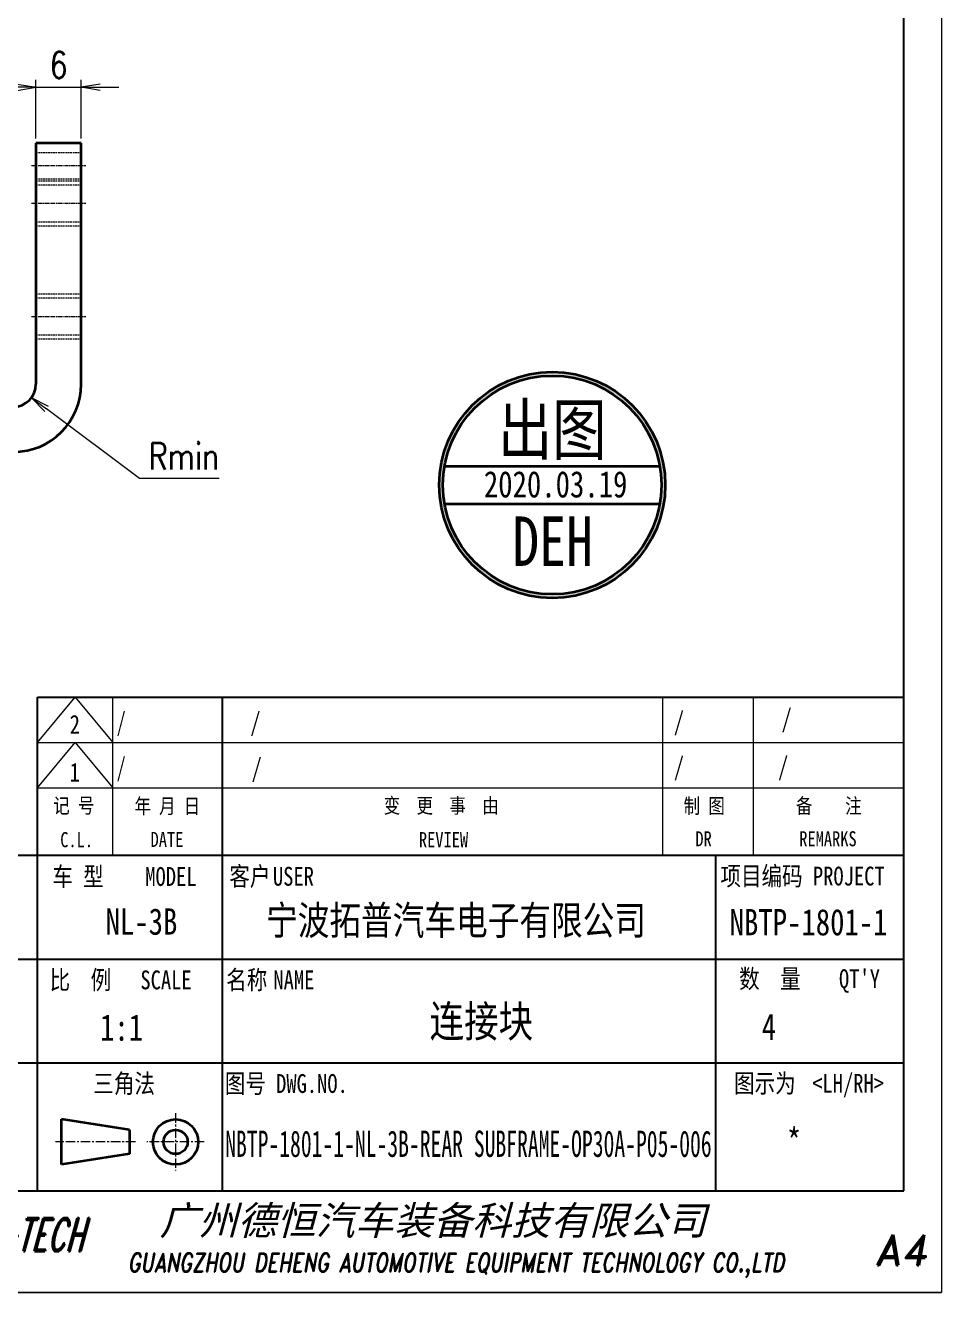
# Model space of a CAD drawing. Header units: millimetres. Extents: x -47800 to 104182, y -50696 to 46579.
# Drawn here: x -45800.5 to -45678.9, y 45954.6 to 46122.8 of the extents above; entities that cross this region are included whole.
import ezdxf
from ezdxf.enums import TextEntityAlignment as Align

# ---------------------------------------------------------------- set-up
doc = ezdxf.new("R2010")
doc.units = ezdxf.units.MM
doc.header["$LTSCALE"] = 0.5
for name, pattern in [('AM_ISO02W050x2', [3.75, 3, -0.75]), ('AM_ISO08W050x2', [9, 6, -0.75, 1.5, -0.75]), ('CENTER', [2, 1.25, -0.25, 0.25, -0.25])]:
    doc.linetypes.add(name, pattern=pattern)
for name, color, linetype, lineweight in [('中心线', 2, 'AM_ISO08W050x2', 18), ('印章专用-出图', 1, 'Continuous', 80), ('图框', 7, 'Continuous', 18), ('标注线', 3, 'Continuous', 18), ('粗实线', 7, 'Continuous', 35), ('虚线', 1, 'AM_ISO02W050x2', 18)]:
    doc.layers.add(name, color=color, linetype=linetype, lineweight=lineweight)
for name, color, linetype in [('图\\M+19E79\\M+195B6\\M+18E9A', 7, 'Continuous'), ('图号', 7, 'Continuous'), ('图名', 7, 'Continuous'), ('数量', 7, 'Continuous'), ('车型', 7, 'Continuous')]:
    doc.layers.add(name, color=color, linetype=linetype)
doc.layers.add('打印', color=7, linetype='Continuous', lineweight=15, plot=False)
doc.layers.add('打印-禁用', color=7, linetype='Continuous', lineweight=15, plot=False)
doc.styles.add('DIM', font='romans.shx', dxfattribs={"width": 0.8, "bigfont": 'bigfont.shx'})
doc.styles.add('STYLE1', font='')
doc.styles.add('国标', font='simfang.ttf', dxfattribs={"width": 0.8})
doc.styles.add('标题\\M+18E9A', font='romand.shx', dxfattribs={"oblique": 10, "bigfont": 'bigfont.shx'})
doc.styles.get('STYLE1').set_extended_font_data('SimSun')
doc.dimstyles.new('DEH 1-1$0', dxfattribs={"dimtxt": 3.5, "dimasz": 2.5, "dimexe": 1, "dimexo": 0.625, "dimgap": 1.2, "dimtad": 1, "dimzin": 9, "dimdsep": 46, "dimtxsty": 'DIM', "dimblk": 'OPEN', "dimcen": 0, "dimclrd": 8, "dimclre": 8, "dimclrt": 2, "dimazin": 2, "dimtfac": 0.5, "dimtmove": 0, "dimatfit": 3, "dimldrblk": 'OPEN', "dimfxl": 0, "dimtolj": 2, "dimlwd": 18, "dimlwe": 18, "dimarcsym": 0})
doc.dimstyles.new('DEH 1-1$4', dxfattribs={"dimtxt": 3.5, "dimasz": 2.5, "dimexe": 1, "dimexo": 0.625, "dimgap": 1.2, "dimtad": 1, "dimtoh": 1, "dimdsep": 46, "dimtxsty": 'DIM', "dimblk": 'OPEN', "dimcen": 0, "dimclrd": 8, "dimclre": 8, "dimclrt": 2, "dimazin": 2, "dimtfac": 0.5, "dimtofl": 0, "dimtmove": 0, "dimatfit": 3, "dimldrblk": 'OPEN', "dimfxl": 0, "dimtolj": 2, "dimlwd": 18, "dimlwe": 18, "dimarcsym": 0})

# ---------------------------------------------------------------- blocks, each defined once
blk = doc.blocks.new('GZDEH零件A4图框V01版')
at = {"layer": '中心线', "color": 1, "linetype": 'CENTER', "lineweight": 5, "ltscale": 2}
for p, q in [((108.33, 23.8), (108.33, 16.2)), ((103, 20), (92.4, 20)), ((112.13, 20), (104.53, 20))]:
    blk.add_line(p, q, dxfattribs=at)
at = {"layer": '图\\M+19E79\\M+195B6\\M+18E9A', "linetype": 'Continuous'}
for p, q in [((205, 13.5), (205, 292)), ((205, 13.5), (205, 97)), ((90, 79), (205, 79)), ((90, 13.5), (90, 79)), ((25, 13.5), (205, 13.5))]:
    blk.add_line(p, q, dxfattribs=at)
at = {"layer": '图\\M+19E79\\M+195B6\\M+18E9A', "color": 9}
for p, q in [((114.5, 79), (114.5, 13.5)), ((205, 58), (25, 58)), ((114.5, 58), (114.5, 13.5)), ((180, 58), (180, 13.5)), ((25, 44.25), (205, 44.25)), ((25, 30.5), (205, 30.5))]:
    blk.add_line(p, q, dxfattribs=at)
at = {"layer": '图框', "color": 9}
for p, q in [((90, 73), (95, 79)), ((95, 79), (100, 73)), ((100, 58), (100, 79)), ((173, 58), (173, 79)), ((185, 79), (185, 58)), ((90, 73), (205, 73)), ((90, 67), (95, 73)), ((95, 73), (100, 67)), ((90, 67), (205, 67))]:
    blk.add_line(p, q, dxfattribs=at)
at = {"layer": '图框', "color": 2, "linetype": 'ByBlock', "lineweight": 35}
for p, q in [((102.2, 21.6), (93.2, 23)), ((93.2, 17), (93.2, 23)), ((102.2, 21.6), (102.2, 18.4)), ((102.2, 18.4), (93.2, 17))]:
    blk.add_line(p, q, dxfattribs=at)
for radius in [3, 1.6]:
    blk.add_circle((108.33, 20), radius, dxfattribs=at)
at = {"layer": '打印-禁用', "linetype": 'Continuous'}
for p in [(210, 297), (0, 0)]:
    blk.add_line(p, (210, 0), dxfattribs=at)
at = {"layer": '图\\M+19E79\\M+195B6\\M+18E9A', "color": 9, "style": '国标', "width": 0.8}
for s, p in [('车 型', (95.38, 55.27)), ('MODEL', (107.71, 55.22))]:
    blk.add_text(s, height=2.5, dxfattribs=at).set_placement(p, align=Align.MIDDLE)
for s, p in [('客户', (118.19, 54)), ('USER', (123.97, 54))]:
    blk.add_text(s, height=2.5, dxfattribs=at).set_placement(p, align=Align.CENTER)
for s, p in [('项目编码 PROJECT', (180.64, 54.03)), ('比  例\u3000', (91.61, 40.25)), ('SCALE', (103.66, 40.25)), ('名称\u3000', (115.05, 40.25)), ('NAME', (121.31, 40.25)), ('数  量', (183.12, 40.41)), ("QT'Y ", (196.37, 40.41)), ('三角法', (97.41, 26.5)), ('图号', (114.87, 26.5)), ('DWG.NO.', (121.67, 26.5)), ('图示为', (182.45, 26.53)), ('<LH/RH>', (192.82, 26.53))]:
    blk.add_text(s, height=2.5, dxfattribs=at).set_placement(p)
at = {"layer": '图\\M+19E79\\M+195B6\\M+18E9A', "color": 7, "lineweight": -3, "style": 'STYLE1', "oblique": 15}
blk.add_text('广州德恒汽车装备科技有限公司', height=3.8, dxfattribs=at).set_placement((106.21, 7.68))
at = {"layer": '图\\M+19E79\\M+195B6\\M+18E9A', "color": 7, "style": '标题\\M+18E9A'}
for s, height, oblique, width, p in [('DEH-TECH', 4.4, 15, 0.6, (86.78, 7.69)), ('GUANGZHOU DEHENG AUTOMOTIVE EQUIPMENT TECHNOLOGY CO.,LTD ', 2.5, 10, 0.75, (146.18, 3.62))]:
    blk.add_text(s, height=height, dxfattribs=dict(at, oblique=oblique, width=width)).set_placement(p, align=Align.MIDDLE)
at = {"layer": '图\\M+19E79\\M+195B6\\M+18E9A', "color": 7, "style": '标题\\M+18E9A', "oblique": 10}
blk.add_text('A4', height=4, dxfattribs=at).set_placement((204.57, 5.66), align=Align.MIDDLE)
at = {"layer": '图框', "color": 9, "style": '国标', "width": 0.8}
for s, p in [('记 号', (94.82, 63.62)), ('年 月 日', (107.24, 63.57)), ('变  更  事  由', (143.58, 63.63)), ('C.L.', (95.2, 59.11)), ('DATE', (107.19, 59.14)), ('REVIEW', (143.89, 59.11))]:
    blk.add_text(s, height=2, dxfattribs=at).set_placement(p, align=Align.CENTER)
for s, p in [('制 图', (178.49, 64.61)), ('备    注', (195.02, 64.64)), ('DR', (178.4, 60.22)), ('REMARKS', (194.91, 60.23))]:
    blk.add_text(s, height=2, dxfattribs=at).set_placement(p, align=Align.MIDDLE)
blk = doc.blocks.new('DEH A4')
at = {"layer": '图框'}
blk.add_blockref('GZDEH零件A4图框V01版', (0, 0), dxfattribs=at)
blk = doc.blocks.new('_Open')
at = {"color": 0, "linetype": 'ByBlock', "lineweight": -2}
for p, q in [((-1, 0.167), (0, 0)), ((-1, -0.167), (0, 0)), ((0, 0), (-1, 0))]:
    blk.add_line(p, q, dxfattribs=at)
blk = doc.blocks.new('*D231')
at = {"layer": 'Defpoints', "color": 0, "transparency": 16777216}
for p in [(-45793.11, 46114.57), (-45799.11, 46107.17), (-45793.11, 46107.17)]:
    blk.add_point(p, dxfattribs=at)
at = {"layer": '标注线', "color": 8, "lineweight": 18, "transparency": 16777216}
for p, q in [((-45799.11, 46107.79), (-45799.11, 46115.57)), ((-45793.11, 46107.79), (-45793.11, 46115.57)), ((-45801.61, 46114.57), (-45804.11, 46114.57)), ((-45799.11, 46114.57), (-45793.11, 46114.57)), ((-45790.61, 46114.57), (-45788.11, 46114.57))]:
    blk.add_line(p, q, dxfattribs=at)
at = {"layer": '标注线', "color": 8, "lineweight": 18, "transparency": 16777216, "xscale": 2.5, "yscale": 2.5, "zscale": 2.5}
blk.add_blockref('_Open', (-45799.11, 46114.57), dxfattribs=at)
at = {"layer": '标注线', "color": 8, "lineweight": 18, "transparency": 16777216, "xscale": 2.5, "yscale": 2.5, "zscale": 2.5, "rotation": 180}
blk.add_blockref('_Open', (-45793.11, 46114.57), dxfattribs=at)
at = {"layer": '标注线', "color": 2, "transparency": 16777216, "insert": (-45796.11, 46117.52), "char_height": 3.5, "attachment_point": 5, "style": 'DIM'}
blk.add_mtext('\\A2;6', dxfattribs=at)
blk = doc.blocks.new('*D232')
at = {"layer": 'Defpoints', "color": 0, "transparency": 16777216}
for p in [(-45802.11, 46075.17), (-45799.71, 46073.38)]:
    blk.add_point(p, dxfattribs=at)
at = {"layer": '标注线', "color": 8, "lineweight": 18, "transparency": 16777216}
for p, q in [((-45785.35, 46062.67), (-45797.7, 46071.88)), ((-45774.81, 46062.67), (-45785.35, 46062.67))]:
    blk.add_line(p, q, dxfattribs=at)
at = {"layer": '标注线', "color": 8, "lineweight": 18, "transparency": 16777216, "xscale": 2.5, "yscale": 2.5, "zscale": 2.5, "rotation": 143.2993415593064}
blk.add_blockref('_Open', (-45799.71, 46073.38), dxfattribs=at)
at = {"layer": '标注线', "color": 2, "transparency": 16777216, "insert": (-45779.48, 46065.62), "char_height": 3.5, "attachment_point": 5, "style": 'DIM'}
blk.add_mtext('\\A2;{\\Fromans,bigfont|c134;Rmin}', dxfattribs=at)
blk = doc.blocks.new('出图章')
at = {"layer": '印章专用-出图'}
h = blk.add_hatch(color=256, dxfattribs=at)
h.paths.add_polyline_path([(15, 0, 1), (-15, 0, 1)])
h.paths.add_polyline_path([(14.5, 0, 1), (-14.5, 0, 1)], flags=16)
h.paths.add_polyline_path([(-7.31, -12.35), (7.41, -12.35), (7.41, -2.73), (-7.31, -2.73)], flags=8)
at = {"layer": '印章专用-出图', "lineweight": 35}
for p, q in [((-14.28, 2.5), (14.28, 2.5)), ((-14.28, -2.5), (14.28, -2.5))]:
    blk.add_line(p, q, dxfattribs=at)
for radius in [15, 14.5]:
    blk.add_circle((0, 0), radius, dxfattribs=at)
at = {"layer": '印章专用-出图', "color": 4, "style": '国标', "width": 0.8}
blk.add_text('DEH', height=6.562, dxfattribs=at).set_placement((0.05, -10.74), align=Align.CENTER)
at = {"layer": '印章专用-出图', "color": 3, "style": '国标', "width": 0.8}
blk.add_attdef('出图', text='', height=6.6, dxfattribs=at).set_placement((0, 7.35), align=Align.MIDDLE_CENTER)
at = {"layer": '印章专用-出图', "color": 2, "style": '国标', "width": 0.8}
blk.add_attdef('XXXX.XX.XX', text='', height=3.5, dxfattribs=at).set_placement((0.45, 0.1), align=Align.MIDDLE_CENTER)
blk = doc.blocks.new('YZ-CT')
at = {"layer": '印章专用-出图'}
blk.add_blockref('出图章', (0.63, 0), dxfattribs=at).add_auto_attribs({'出图': '出图', 'XXXX.XX.XX': '2020.03.19'})

msp = doc.modelspace()

# ---------------------------------------------------------------- linework, layer by layer
at = {"layer": '中心线', "ltscale": 0.17998}
for p, q in [((-45799.713, 46104.169), (-45792.514, 46104.169)), ((-45799.713, 46099.169), (-45792.514, 46099.169)), ((-45799.713, 46084.169), (-45792.514, 46084.169))]:
    msp.add_line(p, q, dxfattribs=at)
at = {"layer": '打印'}
msp.add_lwpolyline([(-45888.914, 46251.622), (-45678.914, 46251.622), (-45678.914, 45954.622), (-45888.914, 45954.622)], close=True, dxfattribs=at)
at = {"layer": '粗实线', "lineweight": 35, "ltscale": 0.15}
msp.add_line((-45793.113, 46107.169), (-45799.113, 46107.169), dxfattribs=at)
at = {"layer": '粗实线', "lineweight": 35}
for p, q in [((-45799.113, 46107.169), (-45799.113, 46075.169)), ((-45793.113, 46075.169), (-45793.113, 46107.169))]:
    msp.add_line(p, q, dxfattribs=at)
for radius in [3, 9]:
    msp.add_arc((-45802.113, 46075.169), radius, 270, 0, dxfattribs=at)
at = {"layer": '虚线', "ltscale": 0.15}
for p, q in [((-45799.113, 46105.919), (-45793.113, 46105.919)), ((-45799.113, 46105.919), (-45793.113, 46105.919)), ((-45799.113, 46102.419), (-45793.113, 46102.419)), ((-45799.113, 46102.419), (-45793.113, 46102.419)), ((-45799.113, 46102.169), (-45793.113, 46102.169)), ((-45799.113, 46101.628), (-45793.113, 46101.628)), ((-45799.113, 46096.711), (-45793.113, 46096.711)), ((-45799.113, 46096.169), (-45793.113, 46096.169)), ((-45799.113, 46087.169), (-45793.113, 46087.169)), ((-45799.113, 46086.628), (-45793.113, 46086.628)), ((-45799.113, 46081.711), (-45793.113, 46081.711)), ((-45799.113, 46081.169), (-45793.113, 46081.169))]:
    msp.add_line(p, q, dxfattribs=at)

# ---------------------------------------------------------------- block references
at = {"layer": '印章专用-出图'}
msp.add_blockref('YZ-CT', (-45731.226, 46061.792), dxfattribs=at)
at = {"layer": '图框'}
msp.add_blockref('DEH A4', (-45888.914, 45954.622), dxfattribs=at)

# ---------------------------------------------------------------- texts
at = {"layer": '图\\M+19E79\\M+195B6\\M+18E9A', "color": 3, "style": '国标'}
for s, height, width, p in [('2', 2.5, 0.8, (-45794.636, 46028.778)), ('/', 2.5, 0.705904, (-45788.404, 46029.094)), ('/', 2.5, 0.8, (-45770.669, 46029.094)), ('/', 2.5, 0.8, (-45714.463, 46029.193)), ('/', 2.5, 0.8, (-45700.169, 46029.564)), ('1', 2.5, 0.8, (-45794.647, 46022.418)), ('/', 2.5, 0.705904, (-45788.404, 46023.094)), ('/', 2.5, 0.8, (-45770.497, 46023.009)), ('/', 2.5, 0.8, (-45714.463, 46023.193)), ('/', 2.5, 0.8, (-45700.632, 46023.204)), ('宁波拓普汽车电子有限公司', 3.85, 0.8, (-45768.569, 46002.103)), ('NBTP-1801-1', 3.5, 0.8, (-45707.05, 46002.032)), ('1:1', 3.5, 0.8, (-45790.613, 45988.055)), ('*', 3.5, 0.8, (-45699.454, 45972.922))]:
    msp.add_text(s, height=height, dxfattribs=dict(at, width=width)).set_placement(p)
at = {"layer": '图号', "color": 3, "style": '国标', "width": 0.560444}
msp.add_text('NBTP-1801-1-NL-3B-REAR SUBFRAME-OP30A-P05-006', height=3.5, dxfattribs=at).set_placement((-45774, 45972.632), (-45709.437, 45972.632), align=Align.FIT)
at = {"layer": '图名', "color": 3, "style": '国标', "width": 0.8}
msp.add_text('连接块 ', height=4.2, dxfattribs=at).set_placement((-45746.87, 45988.532))
at = {"layer": '数量', "color": 3, "style": '国标', "width": 0.8}
msp.add_text('4', height=3.5, dxfattribs=at).set_placement((-45702.79, 45988.132))
at = {"layer": '车型', "color": 3, "style": '国标', "width": 0.8}
msp.add_text('NL-3B', height=3.5, dxfattribs=at).set_placement((-45789.87, 46002.118))

# ---------------------------------------------------------------- dimensions: what is measured, and where the dimension line sits
at = {"layer": '标注线'}
dim = msp.add_linear_dim(base=(-45793.113, 46114.568), p1=(-45799.113, 46107.169), p2=(-45793.113, 46107.169), dimstyle='DEH 1-1$0', dxfattribs=at)
dim.commit()
dim.dimension.update_dxf_attribs({"geometry": '*D231', "text_midpoint": (-45796.113, 46117.518)})
dim = msp.add_radius_dim(center=(-45802.113, 46075.169), mpoint=(-45799.708, 46073.376), text='{\\Fromans,bigfont|c134;Rmin}', dimstyle='DEH 1-1$4', dxfattribs=at)
dim.commit()
dim.dimension.update_dxf_attribs({"geometry": '*D232', "text_midpoint": (-45779.481, 46062.673), "dimtype": 164})

doc.saveas('drawing.dxf')
